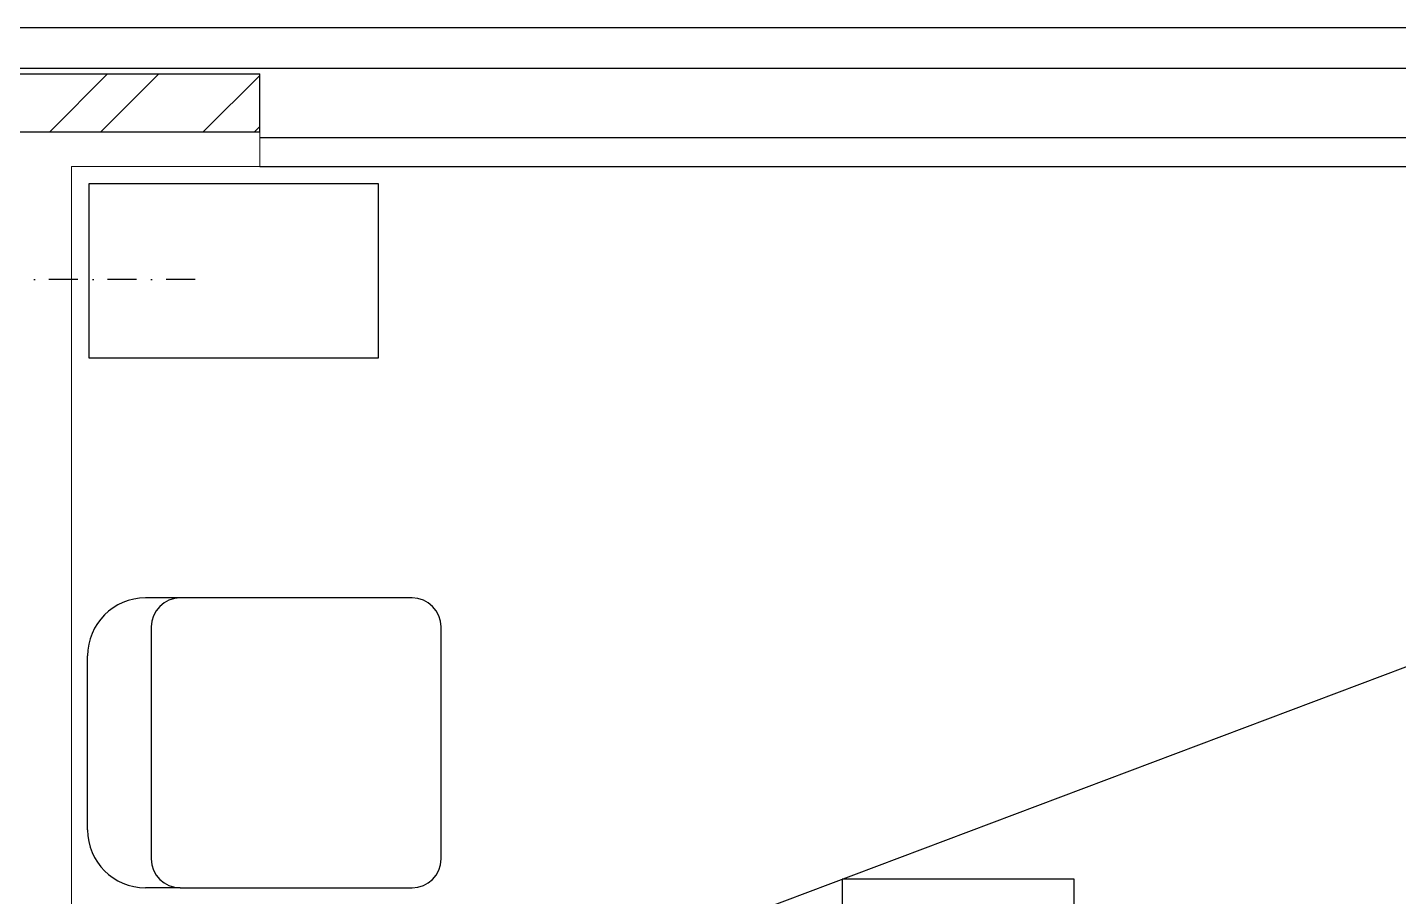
# Model space of a CAD drawing. Header units: inches. Extents: x 567429 to 582707, y 126347 to 133675.
# Drawn here: x 579077.9 to 579314.5, y 131733.9 to 131883.8 of the extents above; entities that cross this region are included whole.
import ezdxf

# ---------------------------------------------------------------- set-up
doc = ezdxf.new("R2010")
doc.units = ezdxf.units.IN
doc.header["$MEASUREMENT"] = 0
doc.linetypes.add('DASHDOT2', pattern=[0.5, 0.25, -0.125, 0, -0.125])
for name, color, linetype in [('hatch lika', 1, 'Continuous'), ('mobl', 11, 'Continuous'), ('SOTOON', 2, 'Continuous'), ('SOUND WIRE', 4, 'Continuous'), ('wall kanaf', 4, 'Continuous'), ('wall lika', 1, 'Continuous'), ('win', 1, 'Continuous')]:
    doc.layers.add(name, color=color, linetype=linetype)

msp = doc.modelspace()

# ---------------------------------------------------------------- linework, layer by layer
at = {"layer": 'hatch lika', "color": 15}
for p, q in [((579081.74, 131865.79), (579091.74, 131875.79)), ((579090.57, 131865.79), (579100.57, 131875.79)), ((579108.25, 131865.79), (579117.99, 131875.52)), ((579117.09, 131865.79), (579117.99, 131866.68))]:
    msp.add_line(p, q, dxfattribs=at)
at = {"layer": 'mobl', "color": 15}
for p, q in [((579088.49, 131856.79, 0), (579088.49, 131826.79, 0)), ((579138.49, 131856.79, 0), (579088.49, 131856.79, 0)), ((579138.49, 131826.79, 0), (579138.49, 131856.79, 0)), ((579088.49, 131826.79, 0), (579138.49, 131826.79, 0)), ((579104.27, 131785.38), (579098.27, 131785.38)), ((579144.27, 131785.38), (579104.27, 131785.38)), ((579099.27, 131780.38), (579099.27, 131740.38)), ((579149.27, 131740.38), (579149.27, 131780.38)), ((579088.27, 131745.38), (579088.27, 131775.38)), ((579104.27, 131735.38), (579098.27, 131735.38)), ((579104.27, 131735.38), (579144.27, 131735.38)), ((579218.49, 131736.88), (579218.49, 131636.88)), ((579258.49, 131736.88), (579218.49, 131736.88)), ((579258.49, 131636.88), (579258.49, 131736.88))]:
    msp.add_line(p, q, dxfattribs=at)
for centre, radius, start, end in [((579098.27, 131775.38), 10, 90, 180), ((579104.27, 131780.38), 5, 90, 180), ((579144.27, 131780.38), 5, 0, 90), ((579098.27, 131745.38), 10, 180, 270), ((579104.27, 131740.38), 5, 180, 270), ((579144.27, 131740.38), 5, 270, 0)]:
    msp.add_arc(centre, radius, start, end, dxfattribs=at)
at = {"layer": 'SOTOON', "color": 15, "linetype": 'DASHDOT2', "ltscale": 20}
msp.add_line((579106.82, 131840.29), (578979.16, 131840.29), dxfattribs=at)
msp.add_line((579106.82, 131840.29), (578979.16, 131840.29), dxfattribs=at)
msp.add_line((579106.82, 131840.29), (578979.16, 131840.29), dxfattribs=at)
at = {"layer": 'SOUND WIRE'}
msp.add_line((578731.06, 131553.29), (579356.65, 131788.93), dxfattribs=at)
at = {"layer": 'wall kanaf', "color": 15, "lineweight": 20, "ltscale": 0.1}
for p, q in [((579117.99, 131865.79), (579117.99, 131859.79)), ((579085.49, 131859.79), (579117.99, 131859.79)), ((579085.49, 131859.79), (579085.49, 131345.29))]:
    msp.add_line(p, q, dxfattribs=at)
at = {"layer": 'wall lika', "color": 15}
for p, q in [((578967.99, 131875.79, 0), (579117.99, 131875.79, 0)), ((579117.99, 131865.79), (579117.99, 131875.79, 0)), ((579072.99, 131865.79, 0), (579117.99, 131865.79, 0))]:
    msp.add_line(p, q, dxfattribs=at)
at = {"layer": 'win', "color": 15}
for p, q in [((577717.99, 131883.79, 0), (581067.99, 131883.79, 0)), ((577717.99, 131876.79, 0), (581067.99, 131876.79, 0)), ((579117.99, 131864.79, 0), (579317.99, 131864.79, 0)), ((579117.99, 131859.79, 0), (579317.99, 131859.79, 0))]:
    msp.add_line(p, q, dxfattribs=at)

doc.saveas('drawing.dxf')
